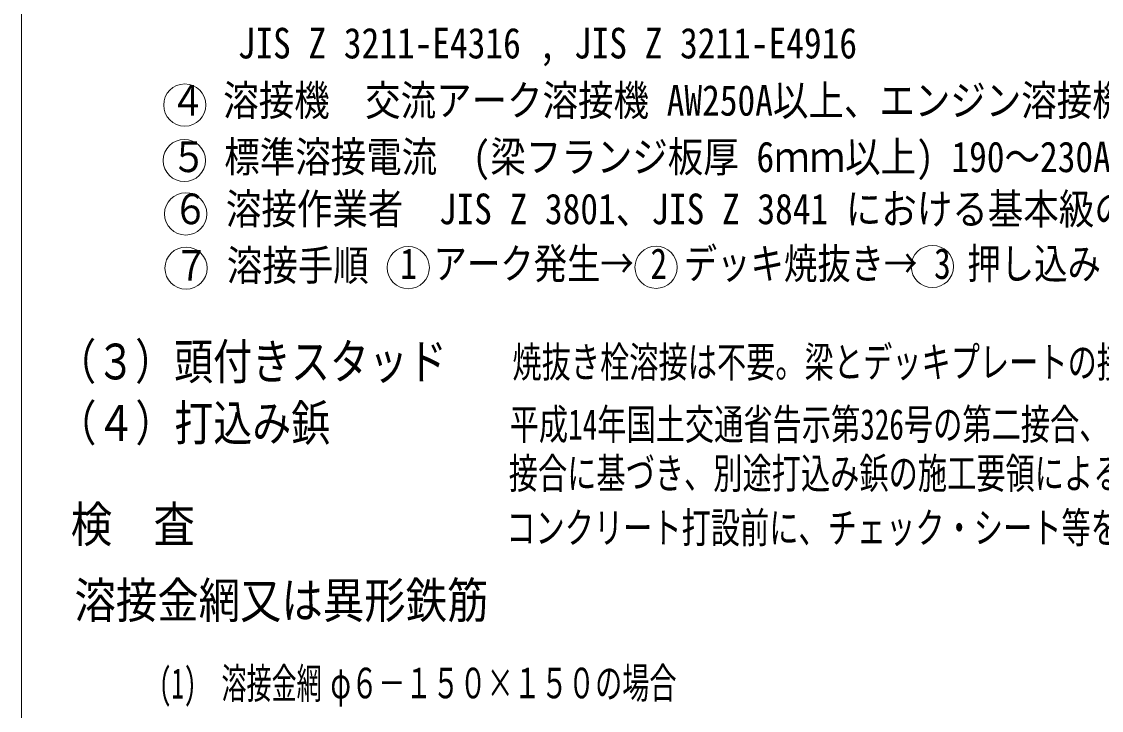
# Model space of a CAD drawing. Units: millimetres, scale not verified. Extents: x -2848 to 2848, y -2045 to 2045.
# Drawn here: x -2848 to -1855, y -1428 to -794 of the extents above; entities that cross this region are included whole.
import ezdxf
from ezdxf.enums import TextEntityAlignment as Align

# ---------------------------------------------------------------- set-up
doc = ezdxf.new("R2010")
doc.units = ezdxf.units.MM
doc.header["$LTSCALE"] = 8
doc.layers.add('0-0_0', color=4, linetype='Continuous', lineweight=9)
doc.layers.add('0-4_16', color=134, linetype='Continuous', lineweight=18)
doc.layers.add('0-2_112', color=7, linetype='Continuous')
doc.layers.add('0-3_128', color=7, linetype='Continuous')
doc.styles.add('ＭＳ ゴシック', font='')
doc.styles.get('ＭＳ ゴシック').set_extended_font_data('MS Gothic')

msp = doc.modelspace()

# ---------------------------------------------------------------- linework, layer by layer
at = {"layer": '0-0_0', "color": 7, "lineweight": 18}
for centre in [(-2698.202, -870.862), (-2698.609, -921.894), (-2697.378, -971.016), (-2697.05, -1020.902), (-2492.655, -1020.434), (-2264.685, -1020.127), (-2010.485, -1019.344)]:
    msp.add_circle(centre, 19.411, dxfattribs=at)
at = {"layer": '0-4_16', "color": 7}
msp.add_line((-2848.301, -2044.544), (-2848.301, 2044.544), dxfattribs=at)

# ---------------------------------------------------------------- texts
at = {"layer": '0-0_0', "color": 7, "style": 'ＭＳ ゴシック'}
for s, height, width, p in [('溶接金網又は異形鉄筋', 32.84, 0.85, (-2799.61, -1352.646)), ('(1)\u3000溶接金網', 28.15, 0.6, (-2721.927, -1425.241)), ('φ６－１５０×１５０の場合', 28.15, 0.65, (-2564.238, -1424.954))]:
    msp.add_text(s, height=height, dxfattribs=dict(at, width=width)).set_placement(p, align=Align.BOTTOM_LEFT)
at = {"layer": '0-2_112', "style": 'ＭＳ ゴシック'}
for s, width, p in [('JIS Z 3211-E4316 , JIS Z 3211-E4916', 0.85, (-2649.552, -836.46)), ('４ 溶接機\u3000交流アーク溶接機 AW250A以上、エンジン溶接機 230A以上。', 0.85, (-2711.736, -889.113)), ('５ 標準溶接電流\u3000(梁フランジ板厚 6ｍｍ以上) 190～230A(標準 210A)', 0.85, (-2710.759, -941.028)), ('６ 溶接作業者\u3000JIS Z 3801、JIS Z 3841 における基本級の有資格者。', 0.85, (-2709.296, -988.917)), ('７ 溶接手順', 0.85, (-2708.4, -1040.842)), ('1 アーク発生→ 2 デッキ焼抜き→ 3 押し込み・溶着→ 4 整形', 0.8, (-2500.068, -1039.223)), ('焼抜き栓溶接は不要。梁とデッキプレートの接合はアークスポット溶接等による。', 0.7, (-2396.826, -1129.786)), ('平成14年国土交通省告示第326号の第二接合、一、ハ、(3)打込み鋲による', 0.7, (-2399.368, -1187.04)), ('接合に基づき、別途打込み鋲の施工要領による。', 0.7, (-2400.194, -1232.101)), ('コンクリート打設前に、チェック・シート等を用い確認する。', 0.7, (-2402.48, -1282.161))]:
    msp.add_text(s, height=28.15, dxfattribs=dict(at, width=width)).set_placement(p, align=Align.BOTTOM_LEFT)
at = {"layer": '0-3_128', "style": 'ＭＳ ゴシック'}
for s, width, p in [('（３）頭付きスタッド', 0.8, (-2815.534, -1133.057)), ('（４）打込み鋲', 0.8, (-2815.302, -1189.59)), ('検\u3000査', 0.85, (-2803.069, -1282.694))]:
    msp.add_text(s, height=32.84, dxfattribs=dict(at, width=width)).set_placement(p, align=Align.BOTTOM_LEFT)

doc.saveas('drawing.dxf')
